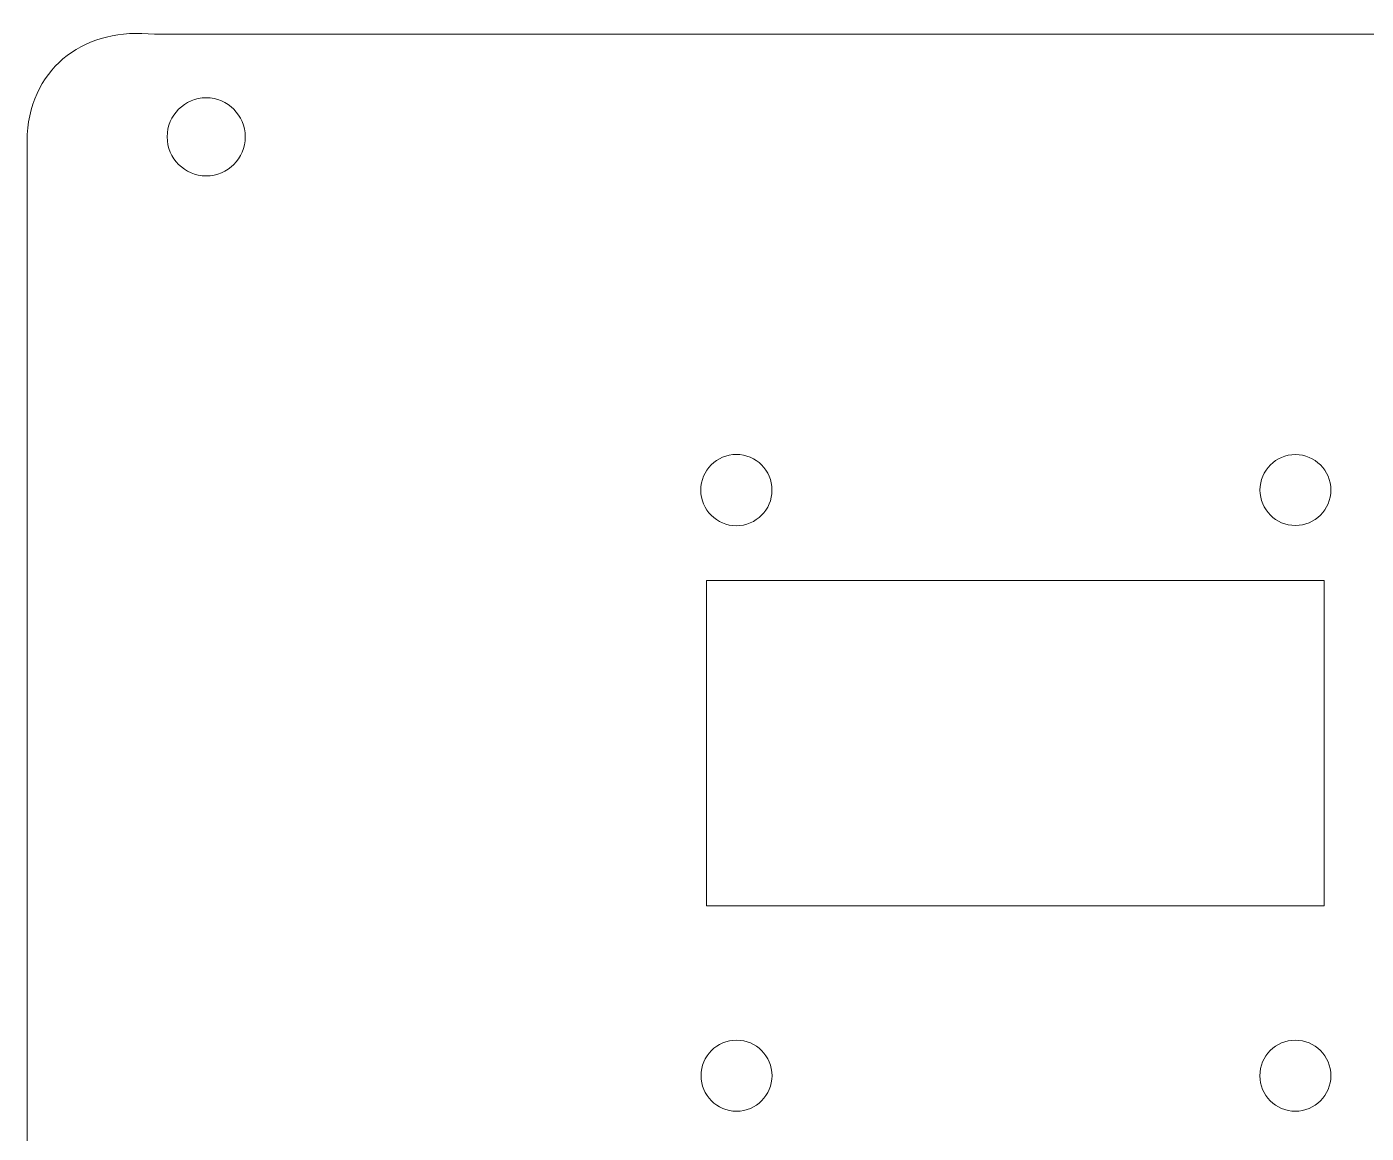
# Model space of a CAD drawing. Extents: x 246 to 922, y -755 to -114.
# Drawn here: x 245.6 to 480.6, y -308.3 to -114.2 of the extents above; entities that cross this region are included whole.
import ezdxf

# ---------------------------------------------------------------- set-up
doc = ezdxf.new("R2010")
doc.units = 0
doc.header["$MEASUREMENT"] = 0
doc.layers.add('レイヤー 1', color=7, linetype='Continuous', lineweight=0)

# ---------------------------------------------------------------- blocks, each defined once
blk = doc.blocks.new('Block_2')
at = {"layer": 'レイヤー 1', "color": 7, "lineweight": 9}
blk.add_lwpolyline([(473.26, -211.3), (473.26, -268.38), (364.86, -268.39), (364.86, -211.31)], close=True, dxfattribs=at)
for centre, radius in [((370.09, -195.46), 6.25), ((468.19, -195.45), 6.22), ((370.12, -298.17), 6.23), ((468.18, -298.18), 6.23)]:
    blk.add_circle(centre, radius, dxfattribs=at)
blk = doc.blocks.new('Block_0')
at = {"layer": 'レイヤー 1', "color": 7, "lineweight": 9}
blk.add_circle((277.06, -133.5), 6.85, dxfattribs=at)
blk.add_open_spline([(849.48, -597.41), (849.48, -597.41), (849.48, -755.49), (849.48, -755.49), (849.48, -755.49), (904.59, -755.39), (904.59, -755.39), (914.29, -755.37), (921.42, -747.83), (922.35, -738.23), (922.35, -738.23), (922.34, -133.16), (922.34, -133.16), (922.34, -123.34), (914.29, -115.5), (904.51, -115.5), (904.51, -115.5), (267.97, -115.51), (267.97, -115.51), (256.03, -114.2), (246.53, -120.93), (245.64, -133.07), (245.64, -133.07), (245.64, -736.62), (245.64, -736.62), (245.58, -746.71), (252.91, -755.3), (263.02, -755.32), (263.02, -755.32), (317.8, -755.47), (317.8, -755.47), (317.8, -755.47), (317.84, -597.12), (317.84, -597.12), (317.84, -597.12), (373.61, -541.72), (373.61, -541.72), (373.61, -541.72), (793.57, -542.25), (793.57, -542.25), (793.57, -542.25), (849.48, -597.41), (849.48, -597.41)], degree=3, knots=[0, 0, 0, 0, 1, 1, 1, 2, 2, 2, 3, 3, 3, 4, 4, 4, 5, 5, 5, 6, 6, 6, 7, 7, 7, 8, 8, 8, 9, 9, 9, 10, 10, 10, 11, 11, 11, 12, 12, 12, 13, 13, 13, 14, 14, 14, 14], dxfattribs=at)
at = {"layer": 'レイヤー 1'}
blk.add_blockref('Block_2', (0, 0), dxfattribs=at)

msp = doc.modelspace()

# ---------------------------------------------------------------- block references
at = {"layer": 'レイヤー 1'}
msp.add_blockref('Block_0', (0, 0), dxfattribs=at)

doc.saveas('drawing.dxf')
